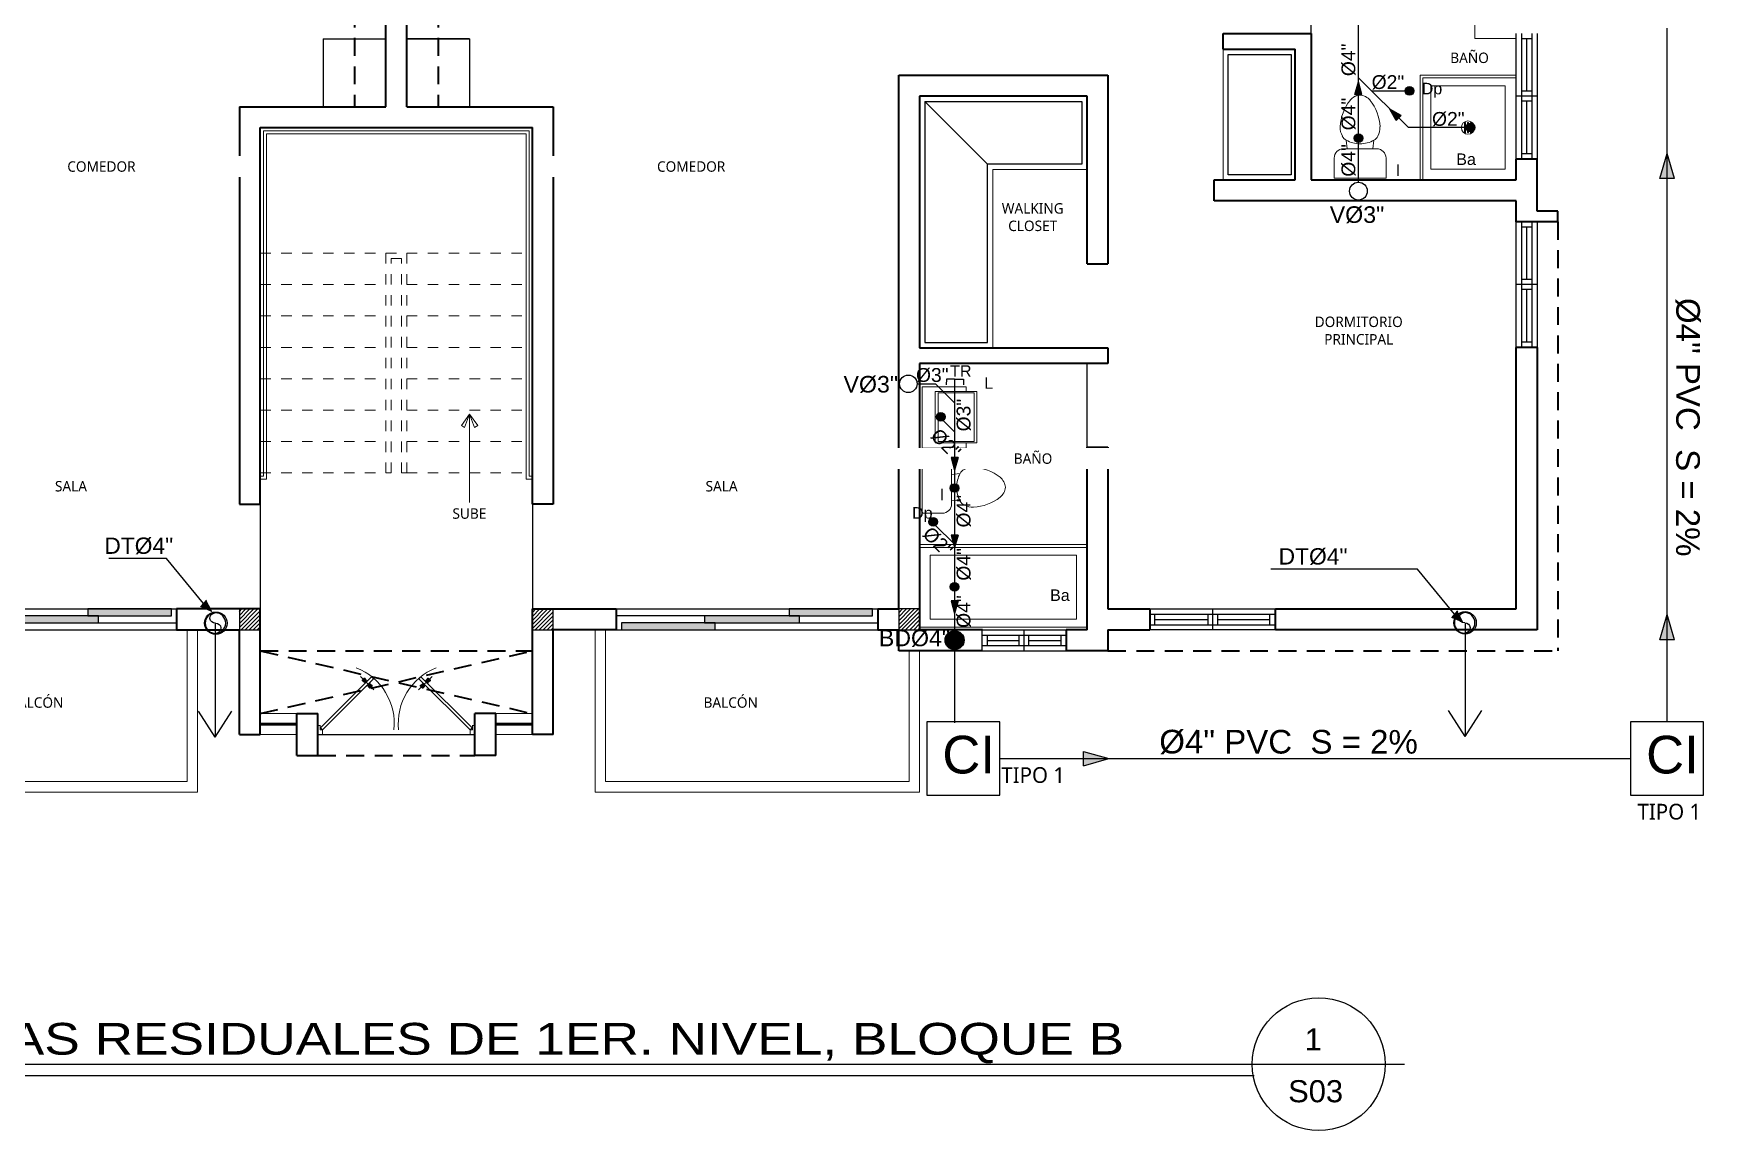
# Model space of a CAD drawing. Header units: feet. Extents: x 1019 to 2236, y -546 to 122.
# Drawn here: x 1066.03 to 1081.99, y -6.18 to 4.3 of the extents above; entities that cross this region are included whole.
import ezdxf
from ezdxf.enums import TextEntityAlignment as Align

# ---------------------------------------------------------------- set-up
doc = ezdxf.new("R2010")
doc.units = ezdxf.units.FT
doc.header["$LTSCALE"] = 0.05
doc.header["$MEASUREMENT"] = 0
doc.linetypes.add('DASHED2', pattern=[0.375, 0.25, -0.125])
doc.linetypes.add('HIDDEN', pattern=[9.525, 6.35, -3.175])
for name, color, linetype, lineweight in [('A-WALL', 7, 'Continuous', 25), ('closet', 8, 'Continuous', 5), ('COCINA', 8, 'Continuous', 25), ('escalera', 8, 'DASHED2', 0), ('FURN', 8, 'Continuous', 9), ('I-FURN', 8, 'Continuous', 0), ('P-SANR-FIXT', 8, 'Continuous', 9), ('PUERTA', 8, 'Continuous', 9), ('ventana', 160, 'Continuous', 5)]:
    doc.layers.add(name, color=color, linetype=linetype, lineweight=lineweight)
for name, color, linetype in [('AGUASNEGRAS', 4, 'Continuous'), ('ANNDTTEXT', 2, 'Continuous'), ('columna', 9, 'Continuous'), ('MB3', 8, 'Continuous'), ('MUROS', 7, 'Continuous'), ('PERT-VENT', 8, 'Continuous'), ('PISO', 8, 'Continuous'), ('TEXTO', 2, 'Continuous'), ('textos', 7, 'Continuous'), ('TEXXT', 2, 'Continuous'), ('TXT', 2, 'Continuous')]:
    doc.layers.add(name, color=color, linetype=linetype)
doc.layers.add('cristal', color=7, linetype='Continuous', true_color=0x2424ff)
doc.styles.add('ads', font='trebuc.ttf', dxfattribs={"height": 0.14})
doc.styles.add('DAMIAN', font='arial.ttf', dxfattribs={"height": 0.12})
doc.styles.add('grd', font='arial.ttf', dxfattribs={"height": 0.15})

# ---------------------------------------------------------------- blocks, each defined once
blk = doc.blocks.new('bath_sink_6127 - bath_sink_6127-542651-Nivel 1')
at = {"layer": 'I-FURN'}
for p, q in [((0.293, 0.244), (0.293, 0.4)), ((0.395, 0.244), (-0.005, 0.244)), ((-0.005, 0.244), (-0.005, -0.245)), ((0.025, -0.234), (0.025, 0.233)), ((0.025, 0.233), (0.369, 0.233)), ((0.369, 0.233), (0.369, -0.234)), ((0.395, -0.245), (0.395, 0.244)), ((-0.005, -0.245), (0.395, -0.245)), ((0.369, -0.234), (0.025, -0.234)), ((0.293, -0.448), (0.293, -0.245)), ((-0.1, -0.448), (0.293, -0.448))]:
    blk.add_line(p, q, dxfattribs=at)
blk = doc.blocks.new('Toilet_-_Tank_-_3D_4840 - 17_ High_ Seat Not Visible-536545-Nivel 1')
at = {"layer": 'P-SANR-FIXT'}
for p, q in [((0.248, 0.489), (-0.248, 0.489)), ((-0.248, 0.489), (-0.248, 0.298)), ((0.248, 0.298), (0.248, 0.489)), ((-0.159, 0.21), (-0.123, 0.21)), ((-0.123, 0.21), (-0.132, 0.127)), ((-0.123, 0.21), (0.123, 0.21)), ((0.132, 0.127), (0.123, 0.21)), ((0.123, 0.21), (0.159, 0.21))]:
    blk.add_line(p, q, dxfattribs=at)
for centre, radius, start, end in [((-0.159, 0.298), 0.0889, 180, 270), ((0, -0.104), 0.266, 90.1019, 119.8981), ((0, -0.104), 0.266, 60.1019, 89.8981), ((0.159, 0.298), 0.0889, 270, 360), ((-0.023, 0.008), 0.167, 151.0596, 182.709), ((-0.083, 0.041), 0.0995, 119.8981, 151.0596), ((0.083, 0.041), 0.0995, 28.9404, 60.1019), ((0.023, 0.008), 0.167, 357.291, 28.9404), ((0.25, 0.021), 0.441, 182.709, 218.5058), ((-0.25, 0.021), 0.441, 321.4942, 357.291), ((0.011, -0.169), 0.136, 218.5058, 265.219), ((-0.011, -0.169), 0.136, 274.781, 321.4942)]:
    blk.add_arc(centre, radius, start, end, dxfattribs=at)
blk = doc.blocks.new('Shower_Stall_9385 - 1-684532-Nivel 1')
at = {"layer": 'P-SANR-FIXT'}
for p, q in [((-0.576, 0.533), (0.424, 0.533)), ((-0.576, -0.381), (-0.576, 0.533)), ((0.424, 0.508), (-0.551, 0.508)), ((-0.551, -0.381), (-0.551, 0.508)), ((-0.475, -0.279), (-0.475, 0.432)), ((-0.475, 0.432), (0.322, 0.432)), ((0.322, 0.432), (0.322, -0.279)), ((-0.121, 0.108), (-0.032, 0.108)), ((-0.032, 0.099), (-0.121, 0.099)), ((-0.121, 0.081), (-0.032, 0.081)), ((-0.032, 0.072), (-0.121, 0.072)), ((-0.121, 0.053), (-0.032, 0.053)), ((-0.032, 0.044), (-0.121, 0.044)), ((0.322, -0.279), (-0.475, -0.279)), ((-0.576, -0.381), (-0.551, -0.381)), ((-0.551, -0.381), (0.398, -0.381))]:
    blk.add_line(p, q, dxfattribs=at)
for centre, radius, start, end in [((-0.076, 0.076), 0.0635, 360, 180), ((-0.076, 0.076), 0.0635, 0, 180), ((-0.076, 0.076), 0.0635, 180, 360), ((-0.076, 0.076), 0.0635, 180, 360), ((-0.121, 0.103), 0.00444, 90, 270), ((-0.121, 0.076), 0.00444, 90, 270), ((-0.121, 0.049), 0.00444, 90, 270), ((-0.032, 0.103), 0.00444, 270, 90), ((-0.032, 0.076), 0.00444, 270, 90), ((-0.032, 0.049), 0.00444, 270, 90), ((0.398, -0.356), 0.0254, 270, 360)]:
    blk.add_arc(centre, radius, start, end, dxfattribs=at)
blk = doc.blocks.new('bath_sink_6127 - bath_sink_6127-V2-Nivel 1')
at = {"layer": 'I-FURN'}
for p, q in [((0.293, 0.297), (-0.127, 0.297)), ((-0.127, 0.297), (-0.127, -0.29)), ((0.395, 0.244), (-0.005, 0.244)), ((-0.005, 0.244), (-0.005, -0.245)), ((0.025, -0.234), (0.025, 0.233)), ((0.025, 0.233), (0.369, 0.233)), ((0.293, 0.244), (0.293, 0.297)), ((0.369, 0.233), (0.369, -0.234)), ((0.395, -0.245), (0.395, 0.244)), ((0.293, -0.29), (-0.127, -0.29)), ((-0.005, -0.245), (0.395, -0.245)), ((0.369, -0.234), (0.025, -0.234)), ((0.293, -0.29), (0.293, -0.245))]:
    blk.add_line(p, q, dxfattribs=at)
blk = doc.blocks.new('PUERTA DOBLE')
at = {"layer": 'PUERTA'}
for p, q in [((957.165, -2898.551), (957.816, -2897.899)), ((957.842, -2897.925), (957.19, -2898.576)), ((957.675, -2897.896), (957.846, -2898.067)), ((957.695, -2897.946), (957.711, -2897.932)), ((957.695, -2897.946), (957.695, -2897.948)), ((957.695, -2897.948), (957.695, -2897.949)), ((957.723, -2897.97), (957.695, -2897.948)), ((957.72, -2897.97), (957.695, -2897.949)), ((957.696, -2897.943), (957.709, -2897.931)), ((957.697, -2897.945), (957.696, -2897.943)), ((957.724, -2897.969), (957.696, -2897.946)), ((957.727, -2897.965), (957.7, -2897.941)), ((957.709, -2897.931), (957.705, -2897.934)), ((957.705, -2897.935), (957.705, -2897.934)), ((957.731, -2897.961), (957.706, -2897.936)), ((957.723, -2897.917), (957.709, -2897.931)), ((957.709, -2897.931), (957.713, -2897.926)), ((957.725, -2897.916), (957.711, -2897.932)), ((957.713, -2897.926), (957.714, -2897.926)), ((957.739, -2897.953), (957.715, -2897.927)), ((957.744, -2897.948), (957.72, -2897.922)), ((957.723, -2897.917), (957.723, -2897.918)), ((957.723, -2897.97), (957.735, -2897.957)), ((957.724, -2897.99), (957.732, -2897.977)), ((957.727, -2897.916), (957.725, -2897.916)), ((957.748, -2897.945), (957.725, -2897.917)), ((957.749, -2897.944), (957.726, -2897.916)), ((957.726, -2897.989), (957.736, -2897.973)), ((957.728, -2897.916), (957.727, -2897.916)), ((957.749, -2897.941), (957.728, -2897.916)), ((957.73, -2897.966), (957.737, -2897.959)), ((957.733, -2897.97), (957.73, -2897.966)), ((957.733, -2897.97), (957.73, -2897.966)), ((957.734, -2897.969), (957.731, -2897.965)), ((957.736, -2897.967), (957.732, -2897.964)), ((957.732, -2897.981), (957.738, -2897.971)), ((957.732, -2897.977), (957.733, -2897.977)), ((957.733, -2897.97), (957.74, -2897.961)), ((957.738, -2897.965), (957.734, -2897.961)), ((957.749, -2897.944), (957.735, -2897.957)), ((957.745, -2897.951), (957.737, -2897.959)), ((957.739, -2897.976), (957.74, -2897.969)), ((957.749, -2897.954), (957.74, -2897.961)), ((957.743, -2897.959), (957.74, -2897.956)), ((957.745, -2897.957), (957.743, -2897.953)), ((957.744, -2897.97), (957.743, -2897.966)), ((957.747, -2897.956), (957.744, -2897.952)), ((957.749, -2897.965), (957.744, -2897.964)), ((957.749, -2897.954), (957.745, -2897.951)), ((957.747, -2897.954), (957.745, -2897.952)), ((957.753, -2897.96), (957.747, -2897.961)), ((957.773, -2897.994), (957.747, -2897.968)), ((957.76, -2897.953), (957.749, -2897.959)), ((957.766, -2897.947), (957.752, -2897.957)), ((957.756, -2897.954), (957.755, -2897.954)), ((957.769, -2897.945), (957.756, -2897.954)), ((957.795, -2897.975), (957.785, -2897.99)), ((957.797, -2897.973), (957.788, -2897.986)), ((957.798, -2897.971), (957.797, -2897.97)), ((957.797, -2897.973), (957.798, -2897.971)), ((957.816, -2897.899), (957.842, -2897.925)), ((958.586, -2897.896), (958.415, -2898.067)), ((958.445, -2897.899), (958.419, -2897.925)), ((958.419, -2897.925), (959.071, -2898.576)), ((959.096, -2898.551), (958.445, -2897.899)), ((958.463, -2897.971), (958.464, -2897.97)), ((958.463, -2897.973), (958.463, -2897.971)), ((958.463, -2897.973), (958.473, -2897.986)), ((958.466, -2897.975), (958.475, -2897.99)), ((958.488, -2897.994), (958.514, -2897.968)), ((958.492, -2897.945), (958.505, -2897.954)), ((958.495, -2897.947), (958.509, -2897.957)), ((958.5, -2897.953), (958.511, -2897.959)), ((958.505, -2897.954), (958.506, -2897.954)), ((958.507, -2897.96), (958.514, -2897.961)), ((958.512, -2897.941), (958.533, -2897.916)), ((958.512, -2897.944), (958.535, -2897.916)), ((958.512, -2897.944), (958.525, -2897.957)), ((958.512, -2897.954), (958.516, -2897.951)), ((958.512, -2897.954), (958.521, -2897.961)), ((958.512, -2897.965), (958.517, -2897.964)), ((958.513, -2897.945), (958.536, -2897.917)), ((958.513, -2897.954), (958.516, -2897.952)), ((958.514, -2897.956), (958.517, -2897.952)), ((958.516, -2897.951), (958.524, -2897.959)), ((958.516, -2897.957), (958.518, -2897.953)), ((958.517, -2897.948), (958.541, -2897.922)), ((958.517, -2897.97), (958.518, -2897.966)), ((958.518, -2897.959), (958.521, -2897.956)), ((958.528, -2897.97), (958.521, -2897.961)), ((958.522, -2897.976), (958.521, -2897.969)), ((958.522, -2897.953), (958.546, -2897.927)), ((958.523, -2897.965), (958.527, -2897.961)), ((958.529, -2897.981), (958.523, -2897.971)), ((958.531, -2897.966), (958.524, -2897.959)), ((958.538, -2897.97), (958.525, -2897.957)), ((958.525, -2897.967), (958.529, -2897.964)), ((958.535, -2897.989), (958.525, -2897.973)), ((958.526, -2897.969), (958.53, -2897.965)), ((958.528, -2897.97), (958.531, -2897.966)), ((958.528, -2897.97), (958.531, -2897.966)), ((958.529, -2897.977), (958.528, -2897.977)), ((958.537, -2897.99), (958.529, -2897.977)), ((958.53, -2897.961), (958.555, -2897.936)), ((958.533, -2897.916), (958.534, -2897.916)), ((958.534, -2897.916), (958.536, -2897.916)), ((958.534, -2897.965), (958.561, -2897.941)), ((958.536, -2897.916), (958.55, -2897.932)), ((958.537, -2897.969), (958.565, -2897.946)), ((958.538, -2897.917), (958.551, -2897.931)), ((958.538, -2897.917), (958.538, -2897.918)), ((958.538, -2897.97), (958.566, -2897.948)), ((958.541, -2897.97), (958.566, -2897.949)), ((958.548, -2897.926), (958.546, -2897.926)), ((958.551, -2897.931), (958.548, -2897.926)), ((958.566, -2897.946), (958.55, -2897.932)), ((958.551, -2897.931), (958.556, -2897.934)), ((958.564, -2897.943), (958.551, -2897.931)), ((958.556, -2897.935), (958.556, -2897.934)), ((958.563, -2897.945), (958.564, -2897.943)), ((958.566, -2897.946), (958.566, -2897.948)), ((958.566, -2897.948), (958.566, -2897.949)), ((957.751, -2898.019), (957.765, -2898.009)), ((957.753, -2898.016), (957.769, -2898.006)), ((957.759, -2898.01), (957.771, -2898.004)), ((957.766, -2898.003), (957.773, -2898.002)), ((957.772, -2897.998), (957.776, -2897.998)), ((957.772, -2898.009), (957.78, -2898)), ((957.772, -2898.019), (957.785, -2898.006)), ((957.772, -2898.009), (957.776, -2898.012)), ((957.772, -2898.009), (957.776, -2898.011)), ((957.772, -2898.019), (957.793, -2898.046)), ((957.772, -2898.022), (957.791, -2898.046)), ((957.773, -2898.008), (957.777, -2898.011)), ((957.773, -2898.018), (957.796, -2898.045)), ((957.775, -2898.007), (957.778, -2898.009)), ((957.776, -2897.994), (957.777, -2897.997)), ((957.776, -2898.012), (957.783, -2898.004)), ((957.777, -2898.004), (957.78, -2898.007)), ((957.777, -2898.015), (957.8, -2898.04)), ((957.788, -2897.994), (957.78, -2898)), ((957.782, -2897.987), (957.781, -2897.995)), ((957.781, -2898.01), (957.805, -2898.035)), ((957.782, -2897.998), (957.785, -2898.002)), ((957.788, -2897.981), (957.783, -2897.992)), ((957.791, -2897.997), (957.783, -2898.004)), ((957.784, -2897.996), (957.788, -2897.999)), ((957.797, -2897.993), (957.785, -2898.006)), ((957.786, -2897.994), (957.79, -2897.997)), ((957.787, -2897.995), (957.79, -2897.998)), ((957.788, -2897.994), (957.79, -2897.997)), ((957.789, -2898.002), (957.814, -2898.026)), ((957.793, -2898.046), (957.792, -2898.046)), ((957.795, -2898.046), (957.793, -2898.046)), ((957.795, -2897.997), (957.794, -2897.997)), ((957.794, -2897.998), (957.819, -2898.021)), ((957.795, -2898.046), (957.809, -2898.03)), ((957.796, -2897.995), (957.824, -2898.017)), ((957.797, -2898.044), (957.798, -2898.044)), ((957.798, -2898.044), (957.81, -2898.031)), ((957.801, -2897.993), (957.825, -2898.012)), ((957.806, -2898.036), (957.807, -2898.036)), ((957.81, -2898.031), (957.807, -2898.036)), ((957.825, -2898.016), (957.809, -2898.03)), ((957.823, -2898.018), (957.81, -2898.031)), ((957.81, -2898.031), (957.815, -2898.028)), ((957.815, -2898.028), (957.815, -2898.026)), ((957.815, -2898.027), (957.815, -2898.027)), ((957.823, -2898.018), (957.823, -2898.017)), ((957.825, -2898.012), (957.825, -2898.014)), ((957.825, -2898.014), (957.825, -2898.016)), ((958.46, -2897.993), (958.436, -2898.012)), ((958.436, -2898.012), (958.436, -2898.014)), ((958.436, -2898.014), (958.436, -2898.016)), ((958.436, -2898.016), (958.452, -2898.03)), ((958.465, -2897.995), (958.437, -2898.017)), ((958.437, -2898.018), (958.438, -2898.017)), ((958.437, -2898.018), (958.45, -2898.031)), ((958.467, -2897.998), (958.442, -2898.021)), ((958.446, -2898.028), (958.445, -2898.026)), ((958.446, -2898.027), (958.446, -2898.027)), ((958.45, -2898.031), (958.446, -2898.028)), ((958.472, -2898.002), (958.447, -2898.026)), ((958.45, -2898.031), (958.454, -2898.036)), ((958.463, -2898.044), (958.45, -2898.031)), ((958.466, -2898.046), (958.452, -2898.03)), ((958.455, -2898.036), (958.454, -2898.036)), ((958.48, -2898.01), (958.456, -2898.035)), ((958.484, -2898.015), (958.461, -2898.04)), ((958.464, -2898.044), (958.463, -2898.044)), ((958.464, -2897.993), (958.476, -2898.006)), ((958.487, -2898.018), (958.465, -2898.045)), ((958.466, -2897.997), (958.467, -2897.997)), ((958.466, -2898.046), (958.468, -2898.046)), ((958.488, -2898.019), (958.468, -2898.046)), ((958.468, -2898.046), (958.469, -2898.046)), ((958.469, -2897.997), (958.478, -2898.004)), ((958.489, -2898.022), (958.469, -2898.046)), ((958.473, -2897.994), (958.471, -2897.997)), ((958.474, -2897.994), (958.471, -2897.997)), ((958.474, -2897.995), (958.471, -2897.998)), ((958.473, -2897.981), (958.478, -2897.992)), ((958.473, -2897.994), (958.481, -2898)), ((958.477, -2897.996), (958.473, -2897.999)), ((958.479, -2897.998), (958.475, -2898.002)), ((958.488, -2898.019), (958.476, -2898.006)), ((958.485, -2898.012), (958.478, -2898.004)), ((958.479, -2897.987), (958.48, -2897.995)), ((958.484, -2898.004), (958.48, -2898.007)), ((958.488, -2898.009), (958.481, -2898)), ((958.486, -2898.007), (958.483, -2898.009)), ((958.485, -2897.994), (958.484, -2897.997)), ((958.487, -2898.008), (958.484, -2898.011)), ((958.488, -2897.998), (958.485, -2897.998)), ((958.488, -2898.009), (958.485, -2898.012)), ((958.488, -2898.009), (958.485, -2898.011)), ((958.495, -2898.003), (958.487, -2898.002)), ((958.502, -2898.01), (958.49, -2898.004)), ((958.508, -2898.016), (958.492, -2898.006)), ((958.51, -2898.019), (958.496, -2898.009)), ((957.16, -2898.52), (957.13, -2898.52)), ((957.16, -2898.517), (957.16, -2898.576)), ((957.16, -2898.576), (957.19, -2898.576)), ((957.19, -2898.576), (957.165, -2898.551)), ((957.19, -2898.635), (957.19, -2898.576)), ((959.071, -2898.576), (959.096, -2898.551)), ((959.071, -2898.635), (959.071, -2898.576)), ((959.101, -2898.576), (959.071, -2898.576)), ((959.101, -2898.517), (959.101, -2898.576)), ((959.101, -2898.52), (959.13, -2898.52)), ((957.19, -2898.635), (957.13, -2898.635)), ((959.071, -2898.635), (959.13, -2898.635))]:
    blk.add_line(p, q, dxfattribs=at)
at = {"layer": 'PUERTA', "extrusion": (0, 0, -1)}
for centre, radius, start, end in [((-957.349, -2898.492), 0.756, 111.0667, 186.4155), ((-957.721, -2897.967), 0.00261, 243.4349, 296.5651), ((-957.728, -2897.965), 0.00166, 225, 315), ((-957.734, -2897.971), 0.00261, 296.565, 26.565), ((-957.731, -2897.974), 0.00261, 153.4349, 225), ((-957.744, -2897.949), 0.00261, 116.565, 243.4349), ((-957.746, -2897.942), 0.00261, 153.4349, 225), ((-957.75, -2897.955), 0.00166, 45, 135), ((-957.753, -2897.952), 0.00261, 243.4349, 296.5651), ((-957.77, -2897.946), 0.00166, 45, 135), ((-958.912, -2898.492), 0.756, 353.5845, 68.9333), ((-958.491, -2897.946), 0.00166, 45, 135), ((-958.508, -2897.952), 0.00261, 243.4349, 296.5651), ((-958.511, -2897.955), 0.00166, 45, 135), ((-958.515, -2897.942), 0.00261, 315, 26.5651), ((-958.517, -2897.949), 0.00261, 296.5651, 63.435), ((-958.53, -2897.974), 0.00261, 315, 26.5651), ((-958.527, -2897.971), 0.00261, 153.435, 243.435), ((-958.532, -2897.965), 0.00166, 225, 315), ((-958.54, -2897.967), 0.00261, 243.4349, 296.5651), ((-957.725, -2897.992), 0.00166, 315, 45), ((-957.75, -2898.017), 0.00166, 225, 315), ((-957.768, -2898.011), 0.00332, 45, 108.4349), ((-957.77, -2898.008), 0.00261, 206.565, 315), ((-957.773, -2898.021), 0.00166, 315, 45), ((-957.777, -2898.014), 0.00261, 296.565, 26.565), ((-957.789, -2897.989), 0.00166, 315, 45), ((-957.785, -2897.991), 0.00261, 153.4349, 225), ((-957.792, -2897.998), 0.00166, 45, 135), ((-957.799, -2897.995), 0.00166, 44.6517, 134.6517), ((-958.461, -2897.995), 0.00166, 45.3483, 135.3483), ((-958.468, -2897.998), 0.00166, 45, 135), ((-958.472, -2897.989), 0.00166, 135, 225), ((-958.475, -2897.991), 0.00261, 315, 26.5651), ((-958.484, -2898.014), 0.00261, 153.435, 243.435), ((-958.491, -2898.008), 0.00261, 225, 333.435), ((-958.487, -2898.021), 0.00166, 135, 225), ((-958.493, -2898.011), 0.00332, 71.5651, 135), ((-958.511, -2898.017), 0.00166, 225, 315), ((-958.536, -2897.992), 0.00166, 135, 225)]:
    blk.add_arc(centre, radius, start, end, dxfattribs=at)
blk = doc.blocks.new('A$C074D4DC8')
at = {"layer": 'FURN'}
blk.add_line((0.042, 0.342), (0.042, -0.198), dxfattribs=at)
for points in [[(0.042, 0.342), (-0.008, 0.274), (0.012, 0.262), (0.042, 0.342)], [(0.042, 0.342), (0.092, 0.274), (0.072, 0.262), (0.042, 0.342)]]:
    blk.add_lwpolyline(points, dxfattribs=at)
blk = doc.blocks.new('A$C45091238')
for points in [[(1.653, 0.133), (2.45, 0.133), (2.45, 0.2), (1.653, 0.2)], [(0.05, 0), (0.946, 0), (0.946, 0.067), (0.05, 0.067)], [(0.846, 0.067), (1.753, 0.067), (1.753, 0.133), (0.846, 0.133)]]:
    blk.add_hatch(color=256).paths.add_polyline_path(points)
at = {"layer": 'PERT-VENT', "extrusion": (-6.28888e-16, -1.94037e-15, -1)}
for points in [[(-1.653, 0.133), (-2.45, 0.133), (-2.45, 0.2), (-1.653, 0.2)], [(-0.05, 0), (-0.946, 0), (-0.946, 0.067), (-0.05, 0.067)], [(-0.846, 0.067), (-1.753, 0.067), (-1.753, 0.133), (-0.846, 0.133)]]:
    blk.add_lwpolyline(points, close=True, dxfattribs=at)
at = {"layer": 'PISO'}
for p, q in [((0, 0.2), (2.5, 0.2)), ((0, 0), (2.5, 0))]:
    blk.add_line(p, q, dxfattribs=at)
at = {"layer": 'PISO', "extrusion": (-6.28888e-16, -1.94037e-15, -1)}
for p, q in [((0.896, 0.133), (0, 0.133)), ((1.753, 0.067), (2.5, 0.067))]:
    blk.add_line(p, q, dxfattribs=at)
blk = doc.blocks.new('A$C6EAA0F0B')
at = {"layer": 'cristal', "const_width": 0.03}
blk.add_lwpolyline([(0, 0.1), (0.35, 0.1)], dxfattribs=at)
at = {"layer": 'P-SANR-FIXT', "extrusion": (-2.36783e-12, 8.94772e-16, -1)}
blk.add_line((0, 0.2), (0.35, 0.2), dxfattribs=at)
at = {"layer": 'P-SANR-FIXT'}
blk.add_line((0, 0), (0.35, 0), dxfattribs=at)
blk = doc.blocks.new('A$C18ED6237')
at = {"layer": 'PERT-VENT', "extrusion": (-2.36783e-12, 8.94772e-16, -1)}
for p, q in [((1.2, 0.2), (0, 0.2)), ((0.6, 0.2), (0.6, 0)), ((1.2, 0.15), (0, 0.15)), ((1.2, 0.05), (0, 0.05)), ((0.054, 0.05), (0.054, 0.15)), ((0.553, 0.1), (0.054, 0.1)), ((0.553, 0.15), (0.553, 0.05)), ((0.647, 0.15), (0.647, 0.05)), ((1.153, 0.1), (0.647, 0.1)), ((0, 0), (1.2, 0))]:
    blk.add_line(p, q, dxfattribs=at)
at = {"layer": 'PERT-VENT'}
blk.add_line((1.153, 0.05), (1.153, 0.15), dxfattribs=at)
blk = doc.blocks.new('A$C206B62E9')
at = {"color": 2}
blk.add_circle((0.125, 0.125), 0.125, dxfattribs=at)
for centre, start, end in [((0.063, 0.129), 356.4536, 176.4536), ((0.187, 0.121), 176.4536, 356.4536)]:
    blk.add_arc(centre, 0.0625, start, end, dxfattribs=at)
blk = doc.blocks.new('A$C012446DC')
at = {"layer": 'PISO'}
h = blk.add_hatch(dxfattribs=at)
h.set_pattern_fill('ANSI31', color=256, scale=0.008571, angle=180)
h.set_pattern_definition([(225, (206536.064322, 1154820.960068), (0.0192434059784, -0.0192434059784), [])])
h.paths.add_polyline_path([(0, 0), (0.2, 0), (0.2, 0.2), (0, 0.2)])
at = {"layer": 'columna'}
blk.add_lwpolyline([(0.2, 0.2), (0, 0.2), (0, 0), (0.2, 0)], close=True, dxfattribs=at)
blk = doc.blocks.new('A$C791B5281')
at = {"layer": 'MUROS', "lineweight": 35}
blk.add_line((4.9, 10.3, 1.239), (5.1, 10.3, 1.239), dxfattribs=at)
for p in [(1.5, 10.1, 1.239), (4.9, 10.1, 1.239), (8.3, 10.1, 1.239), (0, 0, 1.239), (3.5, 0, 1.239), (6.3, 0, 1.239), (9.8, 0, 1.239)]:
    blk.add_blockref('A$C012446DC', p)

msp = doc.modelspace()

# ---------------------------------------------------------------- hatches: boundary and pattern name
at = {"layer": 'AGUASNEGRAS'}
for points in [[(1078.725, 3.721), (1078.691, 3.84), (1078.656, 3.721)], [(1079.1, 3.52), (1078.991, 3.581), (1079.051, 3.471)], [(1081.572, 2.917), (1081.641, 3.157), (1081.71, 2.917)], [(1074.798, -0.49), (1074.833, -0.61), (1074.867, -0.49)], [(1074.798, -1.119), (1074.833, -1.239), (1074.867, -1.119)], [(1081.572, -1.49), (1081.641, -1.25), (1081.71, -1.49)], [(1076.065, -2.557), (1076.305, -2.626), (1076.065, -2.695)]]:
    msp.add_hatch(color=256, dxfattribs=at).paths.add_polyline_path(points)
at = {"layer": 'AGUASNEGRAS', "ltscale": 3}
h = msp.add_hatch(color=256, dxfattribs=at)
h.dxf.hatch_style = 1
edge = h.paths.add_edge_path()
edge.add_arc((1079.179, 3.754), 0.0413, 0, 360)
h = msp.add_hatch(color=256, dxfattribs=at)
h.dxf.hatch_style = 1
edge = h.paths.add_edge_path()
edge.add_arc((1079.762, 3.404), 0.0413, 0, 360)
h = msp.add_hatch(color=256, dxfattribs=at)
h.dxf.hatch_style = 1
edge = h.paths.add_edge_path()
edge.add_arc((1078.691, 3.304), 0.0413, 0, 360)
h = msp.add_hatch(color=256, dxfattribs=at)
h.dxf.hatch_style = 1
edge = h.paths.add_edge_path()
edge.add_arc((1078.691, 3.304), 0.0413, 0, 360)
h = msp.add_hatch(color=256, dxfattribs=at)
h.dxf.hatch_style = 1
edge = h.paths.add_edge_path()
edge.add_arc((1074.7, 0.64), 0.0413, 180, 540, ccw=False)
h = msp.add_hatch(color=256, dxfattribs=at)
h.dxf.hatch_style = 1
edge = h.paths.add_edge_path()
edge.add_arc((1074.832, -0.04), 0.0413, 180, 540, ccw=False)
h = msp.add_hatch(color=256, dxfattribs=at)
h.dxf.hatch_style = 1
edge = h.paths.add_edge_path()
edge.add_arc((1074.832, -0.04), 0.0413, 180, 540, ccw=False)
h = msp.add_hatch(color=256, dxfattribs=at)
h.dxf.hatch_style = 1
edge = h.paths.add_edge_path()
edge.add_arc((1074.627, -0.364), 0.0413, 0, 360)
h = msp.add_hatch(color=256, dxfattribs=at)
h.dxf.hatch_style = 1
edge = h.paths.add_edge_path()
edge.add_arc((1074.832, -0.984), 0.0413, 0, 360)
h = msp.add_hatch(color=256, dxfattribs=at)
h.dxf.hatch_style = 1
edge = h.paths.add_edge_path()
edge.add_arc((1074.832, -1.494), 0.091, 180, 540, ccw=False)
at = {"layer": 'TEXTO'}
for points in [[(1067.744, -1.229), (1067.626, -1.177), (1067.683, -1.112)], [(1067.744, -1.229), (1067.626, -1.177), (1067.683, -1.112)], [(1079.698, -1.331), (1079.58, -1.28), (1079.637, -1.214)], [(1079.698, -1.331), (1079.58, -1.28), (1079.637, -1.214)]]:
    msp.add_hatch(color=2, dxfattribs=at).paths.add_polyline_path(points)

# ---------------------------------------------------------------- linework, layer by layer
at = {"layer": 'A-WALL', "lineweight": 35, "extrusion": (-2.36783e-12, 8.94772e-16, -1)}
for p, q in [((1069.398, 3.604), (1069.398, 7.004)), ((1069.598, 3.604), (1069.598, 7.004)), ((1067.998, 3.604), (1067.998, -0.196)), ((1067.998, 3.604), (1069.398, 3.604)), ((1069.598, 3.604), (1070.998, 3.604)), ((1070.998, 3.604), (1070.998, -0.196)), ((1068.198, -0.196), (1068.198, 3.404)), ((1068.198, 3.404), (1070.798, 3.404)), ((1070.798, -0.196), (1070.798, 3.404)), ((1067.998, -0.196), (1068.198, -0.196)), ((1067.398, -1.196), (1067.398, -1.396)), ((1068.198, -1.196), (1067.398, -1.196)), ((1068.198, -2.396), (1068.198, -1.196)), ((1070.798, -2.396), (1070.798, -1.196)), ((1067.398, -1.396), (1067.998, -1.396)), ((1067.998, -2.396), (1067.998, -1.396)), ((1070.998, -2.396), (1070.998, -1.396)), ((1067.998, -2.396), (1068.198, -2.396)), ((1070.998, -2.396), (1070.798, -2.396))]:
    msp.add_line(p, q, dxfattribs=at)
at = {"layer": 'A-WALL', "lineweight": 35, "extrusion": (-2.36659e-12, 8.94772e-16, -1)}
for p, q in [((1077.398, 4.304), (1078.238, 4.304)), ((1077.398, 4.154), (1078.088, 4.154)), ((1078.088, 2.904), (1078.088, 4.154)), ((1078.238, 4.304), (1078.238, 2.904)), ((1074.298, -1.196), (1074.298, 3.904)), ((1074.298, 3.904), (1076.298, 3.904)), ((1076.298, 3.904), (1076.298, 2.103)), ((1074.498, 3.704), (1074.498, 1.3)), ((1076.098, 3.704), (1074.498, 3.704)), ((1076.098, 2.103), (1076.098, 3.704)), ((1078.088, 2.904), (1078.088, 3.204)), ((1080.198, 3.104), (1080.398, 3.104)), ((1080.198, 2.904), (1080.198, 3.101)), ((1080.398, 2.604), (1080.398, 3.104)), ((1077.314, 2.704), (1077.314, 2.904)), ((1077.314, 2.904), (1078.088, 2.904)), ((1078.238, 2.904), (1080.198, 2.904)), ((1080.198, 2.704), (1077.314, 2.704)), ((1076.098, 2.103), (1076.298, 2.103)), ((1074.498, 1.3), (1076.298, 1.3)), ((1076.298, 1.3), (1076.298, 1.15)), ((1080.198, -1.196), (1080.198, 1.304)), ((1080.398, 1.304), (1080.398, -1.396)), ((1074.498, 1.15), (1074.498, -1.396)), ((1076.298, 1.15), (1074.498, 1.15)), ((1076.098, -1.396), (1076.098, 0.35)), ((1076.098, 0.35), (1076.298, 0.35)), ((1076.298, 0.35), (1076.298, -1.196)), ((1070.798, -1.196), (1071.598, -1.196)), ((1071.598, -1.196), (1071.598, -1.396)), ((1071.598, -1.196), (1071.598, -1.396)), ((1074.098, -1.196), (1074.298, -1.196)), ((1076.298, -1.196), (1076.698, -1.196)), ((1076.698, -1.196), (1076.698, -1.396)), ((1076.698, -1.196), (1076.698, -1.396)), ((1077.898, -1.396), (1077.898, -1.196)), ((1077.898, -1.196), (1080.198, -1.196)), ((1071.598, -1.396), (1070.998, -1.396)), ((1074.098, -1.396), (1074.298, -1.396)), ((1074.298, -1.596), (1074.298, -1.396)), ((1075.098, -1.396), (1074.498, -1.396)), ((1076.098, -1.396), (1075.898, -1.396)), ((1076.298, -1.396), (1076.298, -1.596)), ((1076.298, -1.396), (1076.698, -1.396)), ((1080.398, -1.396), (1077.898, -1.396)), ((1075.098, -1.596), (1074.298, -1.596)), ((1076.298, -1.596), (1075.898, -1.596))]:
    msp.add_line(p, q, dxfattribs=at)
at = {"layer": 'A-WALL', "lineweight": 35}
for p, q in [((1077.398, 4.154), (1077.398, 4.304)), ((1080.198, 2.504), (1080.198, 2.704)), ((1080.598, 2.604), (1080.398, 2.604)), ((1080.598, 2.504), (1080.198, 2.504)), ((1080.398, 1.304), (1080.198, 1.304)), ((1070.998, -0.196), (1070.798, -0.196)), ((1074.098, -1.196), (1074.098, -1.396)), ((1075.898, -1.396), (1075.898, -1.596)), ((1075.898, -1.396), (1075.898, -1.596)), ((1068.548, -2.596), (1068.548, -2.196)), ((1068.548, -2.196), (1068.748, -2.196)), ((1068.748, -2.596), (1068.748, -2.196)), ((1070.248, -2.596), (1070.248, -2.196)), ((1070.448, -2.196), (1070.248, -2.196)), ((1070.448, -2.596), (1070.448, -2.196)), ((1068.548, -2.596), (1068.748, -2.596)), ((1070.448, -2.596), (1070.248, -2.596))]:
    msp.add_line(p, q, dxfattribs=at)
at = {"layer": 'A-WALL', "lineweight": 35, "extrusion": (2.36783e-12, 8.94772e-16, -1)}
msp.add_line((1080.598, 2.504), (1080.598, 2.604), dxfattribs=at)
at = {"layer": 'A-WALL', "extrusion": (-1.31713e-15, 5.65398e-18, -1)}
for p, q in [((1075.094, -1.396), (1075.094, -1.596)), ((1075.898, -1.596), (1075.898, -1.396))]:
    msp.add_line(p, q, dxfattribs=at)
at = {"layer": 'A-WALL'}
msp.add_line((1075.898, -1.396), (1075.898, -1.596), dxfattribs=at)
at = {"layer": 'AGUASNEGRAS', "ltscale": 3}
for p, q in [((1081.641, -2.276), (1081.641, 4.354)), ((1079.168, 3.404), (1078.691, 3.881)), ((1078.818, 3.754), (1079.138, 3.754)), ((1079.757, 3.404), (1079.168, 3.404)), ((1074.474, 0.956), (1074.65, 0.956)), ((1074.832, 0.774), (1074.65, 0.956)), ((1074.832, 0.498), (1074.724, 0.606)), ((1074.828, -0.575), (1074.651, -0.398)), ((1075.265, -2.626), (1081.292, -2.626))]:
    msp.add_line(p, q, dxfattribs=at)
at = {"layer": 'AGUASNEGRAS', "extrusion": (-2.36783e-12, 8.94772e-16, -1)}
msp.add_line((1067.398, -1.196), (1067.398, -1.396), dxfattribs=at)
at = {"layer": 'AGUASNEGRAS'}
for points in [[(1078.656, 3.721), (1078.725, 3.721), (1078.691, 3.84)], [(1078.656, 3.721), (1078.691, 3.84)], [(1081.71, 2.917), (1081.572, 2.917), (1081.641, 3.157)], [(1081.71, 2.917), (1081.641, 3.157)], [(1074.867, -0.49), (1074.798, -0.49), (1074.833, -0.61)], [(1074.867, -0.49), (1074.833, -0.61)], [(1074.867, -1.119), (1074.798, -1.119), (1074.833, -1.239)], [(1074.867, -1.119), (1074.833, -1.239)], [(1081.71, -1.49), (1081.572, -1.49), (1081.641, -1.25)], [(1081.71, -1.49), (1081.641, -1.25)], [(1076.065, -2.695), (1076.065, -2.557), (1076.305, -2.626)], [(1076.065, -2.695), (1076.305, -2.626)]]:
    msp.add_lwpolyline(points, dxfattribs=at)
at = {"layer": 'AGUASNEGRAS', "elevation": 0}
for points in [[(1079.051, 3.471), (1079.1, 3.52), (1078.991, 3.581)], [(1079.051, 3.471), (1078.991, 3.581)]]:
    msp.add_lwpolyline(points, dxfattribs=at)
at = {"layer": 'AGUASNEGRAS', "ltscale": 3}
for points in [[(1074.832, 1), (1074.754, 1), (1074.753, 0.946)], [(1074.832, 1), (1074.917, 1), (1074.918, 0.946)]]:
    msp.add_lwpolyline(points, dxfattribs=at)
at = {"layer": 'AGUASNEGRAS'}
for points in [[(1075.265, -2.276), (1074.567, -2.276), (1074.567, -2.976), (1075.265, -2.976)], [(1081.989, -2.276), (1081.292, -2.276), (1081.292, -2.976), (1081.989, -2.976)]]:
    msp.add_lwpolyline(points, close=True, dxfattribs=at)
at = {"layer": 'AGUASNEGRAS', "ltscale": 3}
for centre, radius in [((1079.179, 3.754), 0.0413), ((1079.179, 3.754), 0.0413), ((1079.762, 3.404), 0.0413), ((1079.762, 3.404), 0.0413), ((1078.691, 3.304), 0.0413), ((1078.691, 3.304), 0.0413), ((1078.691, 3.304), 0.0413), ((1078.691, 3.304), 0.0413), ((1078.691, 2.797), 0.0851), ((1074.39, 0.956), 0.0837), ((1074.7, 0.64), 0.0413), ((1074.832, -0.04), 0.0413), ((1074.832, -0.04), 0.0413), ((1074.627, -0.364), 0.0413), ((1074.627, -0.364), 0.0413), ((1074.832, -0.984), 0.0413), ((1074.832, -0.984), 0.0413), ((1074.832, -1.494), 0.091)]:
    msp.add_circle(centre, radius, dxfattribs=at)
at = {"layer": 'ANNDTTEXT', "ltscale": 0.5}
for centre in [(1067.773, -1.332), (1067.773, -1.332), (1079.71, -1.328), (1079.71, -1.328)]:
    msp.add_circle(centre, 0.107, dxfattribs=at)
at = {"layer": 'closet'}
for p, q in [((1077.398, 4.154), (1077.398, 2.904)), ((1077.398, 4.154), (1077.398, 2.904)), ((1068.228, 3.374), (1070.768, 3.374)), ((1070.768, 0.074), (1070.768, 3.374)), ((1068.258, 0.044), (1068.258, 3.344)), ((1068.258, 3.344), (1070.738, 3.344)), ((1070.738, 0.044), (1070.738, 3.344)), ((1068.228, 0.074), (1068.198, 0.074)), ((1068.258, 0.044), (1068.198, 0.044)), ((1070.738, 0.044), (1070.798, 0.044)), ((1070.768, 0.074), (1070.798, 0.074))]:
    msp.add_line(p, q, dxfattribs=at)
at = {"layer": 'closet', "extrusion": (-2.36659e-12, 8.94772e-16, -1)}
for p, q in [((1075.198, 3.004), (1075.198, 1.3)), ((1076.098, 3.004), (1075.198, 3.004))]:
    msp.add_line(p, q, dxfattribs=at)
at = {"layer": 'closet', "extrusion": (2.36783e-12, 8.94772e-16, -1)}
for p, q in [((1075.198, 3.004), (1075.198, 1.3)), ((1076.098, 3.004), (1075.198, 3.004))]:
    msp.add_line(p, q, dxfattribs=at)
at = {"layer": 'COCINA', "extrusion": (-2.36783e-12, 8.94772e-16, -1)}
for q in [(1069.398, 4.252), (1068.798, 3.604)]:
    msp.add_line((1068.798, 4.252), q, dxfattribs=at)
at = {"layer": 'COCINA', "extrusion": (-2.36659e-12, 8.94772e-16, -1)}
for p, q in [((1070.198, 4.252), (1069.595, 4.252)), ((1069.596, 4.253), (1070.196, 4.252)), ((1070.198, 4.252), (1070.198, 3.604))]:
    msp.add_line(p, q, dxfattribs=at)
at = {"layer": 'escalera'}
for p, q in [((1068.198, 2.204), (1069.398, 2.204)), ((1069.398, 0.104), (1069.398, 2.204)), ((1069.398, 2.204), (1069.598, 2.204)), ((1069.448, 0.104), (1069.448, 2.154)), ((1069.448, 2.154), (1069.548, 2.154)), ((1069.548, 0.104), (1069.548, 2.154)), ((1069.598, 2.204), (1070.798, 2.204)), ((1069.598, 0.104), (1069.598, 2.204)), ((1068.198, 1.904), (1069.398, 1.904)), ((1069.598, 1.904), (1070.798, 1.904)), ((1068.198, 1.604), (1069.398, 1.604)), ((1069.598, 1.604), (1070.798, 1.604)), ((1068.198, 1.304), (1069.398, 1.304)), ((1069.598, 1.304), (1070.798, 1.304)), ((1068.198, 1.004), (1069.398, 1.004)), ((1069.598, 1.004), (1070.798, 1.004)), ((1068.198, 0.704), (1069.398, 0.704)), ((1069.598, 0.704), (1070.798, 0.704)), ((1068.198, 0.404), (1069.398, 0.404)), ((1069.598, 0.404), (1070.798, 0.404)), ((1068.198, 0.104), (1069.398, 0.104)), ((1069.398, 0.104), (1069.448, 0.104)), ((1069.548, 0.104), (1069.598, 0.104)), ((1069.598, 0.104), (1070.798, 0.104))]:
    msp.add_line(p, q, dxfattribs=at)
at = {"layer": 'MB3', "linetype": 'HIDDEN', "lineweight": 35, "ltscale": 0.54, "extrusion": (-2.36783e-12, 8.94772e-16, -1)}
msp.add_line((1069.098, 6.704), (1069.098, 3.604), dxfattribs=at)
at = {"layer": 'MB3', "linetype": 'HIDDEN', "lineweight": 35, "ltscale": 0.54, "extrusion": (-2.36659e-12, 8.94772e-16, -1)}
msp.add_line((1069.898, 6.704), (1069.898, 3.604), dxfattribs=at)
at = {"layer": 'MB3', "linetype": 'HIDDEN', "lineweight": 35, "ltscale": 0.54}
for p, q in [((1080.598, 2.504), (1080.598, -1.596)), ((1068.198, -1.596), (1070.798, -1.596)), ((1068.198, -2.196), (1070.798, -1.596)), ((1068.198, -1.596), (1070.798, -2.196)), ((1076.298, -1.596), (1080.598, -1.596)), ((1068.748, -2.596), (1070.248, -2.596))]:
    msp.add_line(p, q, dxfattribs=at)
at = {"layer": 'P-SANR-FIXT', "extrusion": (2.36783e-12, 8.94772e-16, -1)}
for p, q in [((1076.098, -0.581), (1074.498, -0.581)), ((1074.498, -0.581), (1074.498, -0.607)), ((1074.498, -0.607), (1076.098, -0.607)), ((1074.498, -1.37), (1074.498, -0.607)), ((1075.996, -0.683), (1074.599, -0.683)), ((1074.599, -0.683), (1074.599, -1.294)), ((1074.599, -1.294), (1075.996, -1.294))]:
    msp.add_line(p, q, dxfattribs=at)
at = {"layer": 'P-SANR-FIXT', "extrusion": (-2.36783e-12, 8.94772e-16, -1)}
for p, q in [((1076.098, -0.581), (1076.098, -0.607)), ((1076.098, -1.37), (1076.098, -0.607)), ((1075.996, -0.683), (1075.996, -1.294))]:
    msp.add_line(p, q, dxfattribs=at)
at = {"layer": 'P-SANR-FIXT'}
for p, q in [((1067.498, -1.396), (1067.498, -2.846)), ((1067.598, -1.396), (1067.598, -2.946)), ((1071.398, -1.396), (1071.398, -2.946)), ((1071.498, -1.396), (1071.498, -2.846)), ((1074.398, -1.596), (1074.398, -2.846)), ((1074.498, -1.596), (1074.498, -2.946)), ((1064.598, -2.846), (1067.498, -2.846)), ((1074.398, -2.846), (1071.498, -2.846)), ((1064.498, -2.946), (1067.598, -2.946)), ((1074.498, -2.946), (1071.398, -2.946))]:
    msp.add_line(p, q, dxfattribs=at)
at = {"layer": 'P-SANR-FIXT', "extrusion": (2.36783e-12, -8.94772e-16, -1)}
for p, q in [((1074.498, -1.37), (1076.098, -1.37)), ((1074.498, -1.396), (1074.498, -1.37)), ((1076.098, -1.396), (1074.498, -1.396))]:
    msp.add_line(p, q, dxfattribs=at)
at = {"layer": 'P-SANR-FIXT', "extrusion": (-2.36783e-12, -8.94772e-16, -1)}
msp.add_line((1076.098, -1.396), (1076.098, -1.37), dxfattribs=at)
at = {"layer": 'P-SANR-FIXT', "extrusion": (2.36783e-12, 8.94772e-16, -1)}
for centre in [(-1074.814, -0.961, 0), (-1074.852, -0.961, 0), (-1074.814, -0.989, 0), (-1074.814, -1.016, 0), (-1074.852, -0.989, 0), (-1074.852, -1.016, 0)]:
    msp.add_arc(centre, 0.00444, 90, 270, dxfattribs=at)
at = {"layer": 'PERT-VENT', "extrusion": (-1.31713e-15, 1.27878e-17, -1)}
for p, q in [((1075.094, -1.396), (1075.898, -1.396)), ((1075.496, -1.596), (1075.496, -1.396)), ((1075.094, -1.446), (1075.898, -1.446)), ((1075.094, -1.546), (1075.898, -1.546)), ((1075.094, -1.596), (1075.898, -1.596)), ((1075.144, -1.446), (1075.144, -1.546)), ((1075.144, -1.496), (1075.449, -1.496)), ((1075.449, -1.546), (1075.449, -1.446)), ((1075.543, -1.546), (1075.543, -1.446)), ((1075.543, -1.496), (1075.844, -1.496))]:
    msp.add_line(p, q, dxfattribs=at)
at = {"layer": 'PERT-VENT', "extrusion": (1.31713e-15, 1.27878e-17, -1)}
msp.add_line((1075.848, -1.446), (1075.848, -1.546), dxfattribs=at)
at = {"layer": 'PISO'}
for p, q in [((1078.238, 4.304), (1078.238, 5.104)), ((1068.198, -0.196), (1068.198, -1.196)), ((1070.798, -0.196), (1070.798, -1.196)), ((1068.748, -2.396), (1070.248, -2.396))]:
    msp.add_line(p, q, dxfattribs=at)
for points in [[(1078.048, 2.954), (1077.448, 2.954), (1077.448, 4.104), (1078.048, 4.104)], [(1076.048, 3.054), (1075.148, 3.054), (1074.548, 3.654), (1076.048, 3.654)], [(1075.148, 3.054), (1074.548, 3.654), (1074.548, 1.35), (1075.148, 1.35)]]:
    msp.add_lwpolyline(points, close=True, dxfattribs=at)
at = {"layer": 'TEXTO', "color": 2}
for p, q in [((1067.301, -0.714), (1066.75, -0.714)), ((1067.301, -0.714), (1066.75, -0.714)), ((1067.655, -1.144), (1067.301, -0.714)), ((1079.255, -0.816), (1077.855, -0.816)), ((1079.608, -1.246), (1079.255, -0.816)), ((1067.683, -1.112), (1067.626, -1.177)), ((1067.683, -1.112), (1067.626, -1.177)), ((1079.637, -1.214), (1079.58, -1.28)), ((1079.637, -1.214), (1079.58, -1.28)), ((1067.766, -1.332), (1067.766, -2.42)), ((1079.71, -1.328), (1079.71, -2.416)), ((1067.766, -2.42), (1067.607, -2.171)), ((1067.766, -2.42), (1067.926, -2.171)), ((1079.71, -2.416), (1079.551, -2.167)), ((1079.71, -2.416), (1079.869, -2.167))]:
    msp.add_line(p, q, dxfattribs=at)
at = {"layer": 'TEXXT', "color": 4}
for p, q in [((1058.674, -5.546), (1079.131, -5.546)), ((1077.162, -5.546), (1077.572, -5.546))]:
    msp.add_line(p, q, dxfattribs=at)
at = {"layer": 'TEXXT', "color": 3}
msp.add_line((1058.674, -5.655), (1077.696, -5.655), dxfattribs=at)
at = {"layer": 'TEXXT', "color": 4}
msp.add_circle((1078.312, -5.546), 0.635, dxfattribs=at)

# ---------------------------------------------------------------- block references
at = {"xscale": -1}
for name, p in [('A$C18ED6237', (1077.898, -1.396)), ('A$C6EAA0F0B', (1070.798, -2.396))]:
    msp.add_blockref(name, p, dxfattribs=at)
msp.add_blockref('A$C6EAA0F0B', (1068.198, -2.396))
at = {"layer": 'FURN', "xscale": 1.5625, "yscale": 1.5625, "zscale": 1.5625}
msp.add_blockref('A$C074D4DC8', (1070.132, 0.13), dxfattribs=at)
at = {"layer": 'I-FURN', "extrusion": (-2.36659e-12, 8.94772e-16, -1)}
msp.add_blockref('bath_sink_6127 - bath_sink_6127-542651-Nivel 1', (-1080.098, 4.704, 0), dxfattribs=at)
at = {"layer": 'I-FURN', "extrusion": (-2.36659e-12, 8.94772e-16, -1), "rotation": 180}
msp.add_blockref('bath_sink_6127 - bath_sink_6127-V2-Nivel 1', (-1074.651, 0.637, 0), dxfattribs=at)
at = {"layer": 'P-SANR-FIXT', "extrusion": (-2.36659e-12, 8.94772e-16, -1)}
for name, p, rotation in [('Shower_Stall_9385 - 1-684532-Nivel 1', (-1079.814, 3.328, 0), 269.9999999999968), ('Toilet_-_Tank_-_3D_4840 - 17_ High_ Seat Not Visible-536545-Nivel 1', (-1078.707, 3.411, 0), 180), ('Toilet_-_Tank_-_3D_4840 - 17_ High_ Seat Not Visible-536545-Nivel 1', (-1075.013, -0.033, 0), 269.9999999999968)]:
    msp.add_blockref(name, p, dxfattribs=dict(at, rotation=rotation))
at = {"layer": 'PISO'}
for p in [(1064.898, -1.396), (1071.598, -1.396)]:
    msp.add_blockref('A$C45091238', p, dxfattribs=at)
at = {"layer": 'TEXTO', "color": 2, "xscale": -0.7874921249995168, "yscale": 0.7874921249995168, "zscale": 0.7874921249995168, "rotation": 269.9999999999803}
for p in [(1067.671, -1.43), (1067.671, -1.43), (1079.608, -1.427), (1079.608, -1.427)]:
    msp.add_blockref('A$C206B62E9', p, dxfattribs=at)
at = {"layer": 'ventana', "xscale": -0.7499518125727462, "yscale": 0.7499518125727462, "zscale": 0.7499518125727432}
msp.add_blockref('PUERTA DOBLE', (1788.049, 2171.441, 0), dxfattribs=at)

# ---------------------------------------------------------------- texts
at = {"layer": 'TEXTO', "char_height": 0.36, "width": 5.03948, "attachment_point": 7, "style": 'grd'}
for insert in [(1074.715, -2.773), (1081.44, -2.773)]:
    msp.add_mtext('CI', dxfattribs=dict(at, insert=insert))
at = {"layer": 'textos', "color": 7, "style": 'DAMIAN', "width": 1.2}
msp.add_text('PLANTA RECOLECCION AGUAS RESIDUALES DE 1ER. NIVEL, BLOQUE B  ', height=0.30347, dxfattribs=at).set_placement((1058.7, -5.455))
at = {"layer": 'TEXXT', "style": 'DAMIAN'}
for s, height, p in [('1', 0.211, (1078.26, -5.415)), ('S03', 0.2113, (1078.282, -5.91))]:
    msp.add_text(s, height=height, dxfattribs=at).set_placement(p, align=Align.CENTER)
for s, insert, char_height, width, attachment_point in [(' Dp', (1079.253, 3.832, 1.752), 0.11, 2.904, 1), (' %%C2"', (1079.343, 3.553), 0.132, 3.4848, 1), (' I', (1079.005, 3.052), 0.11, 2.904, 1), (' Ba', (1079.583, 3.157), 0.11, 2.904, 1), ('{\\fArial|b0|i0|c238|p34;V%%C}3{\\fArial|b0|i0|c238|p34;"}', (1078.417, 2.652), 0.1584, 4.18176, 1), (' TR', (1074.747, 1.133, -224.56), 0.11, 2.904, 1), ('{\\fArial|b0|i0|c238|p34;V%%C}3{\\fArial|b0|i0|c238|p34;"}', (1073.771, 1.031), 0.1584, 4.18176, 1), (' %%C3"', (1074.412, 1.106), 0.132, 3.4848, 1), (' L', (1075.073, 1.018), 0.11, 2.904, 1), (' I', (1074.648, -0.047), 0.11, 2.904, 1), (' Dp', (1074.383, -0.223, 1.752), 0.11, 2.904, 1), (' DT%%C4"', (1067.366, -0.675), 0.156, 3.7752, 9), (' DT%%C4"', (1067.366, -0.675), 0.156, 3.7752, 9), (' DT%%C4"', (1078.587, -0.777), 0.156, 3.7752, 9), (' Ba', (1075.702, -1.009), 0.11, 2.904, 1), (' BD%%C4"', (1074.047, -1.394), 0.1584, 4.18176, 1), (' BD%%C4"', (1074.047, -1.394), 0.1584, 4.18176, 1)]:
    msp.add_mtext(s, dxfattribs=dict(at, insert=insert, char_height=char_height, width=width, attachment_point=attachment_point))
for s, insert, char_height, width, attachment_point, rotation in [(' %%C4"', (1078.666, 3.689), 0.132, 3.4848, 9, 90), (' %%C4"', (1078.666, 3.246), 0.132, 3.4848, 9, 90), ('%%C4" PVC  S = 2%', (1081.952, -0.695), 0.22589, 3.50414, 3, 269.9448), (' %%C3"', (1074.989, 0.812), 0.132, 3.4848, 9, 90), (' %%C4"', (1074.989, -0.106), 0.132, 3.4848, 9, 90), (' %%C2"', (1074.574, -0.36), 0.132, 3.4848, 1, 315), (' %%C4"', (1074.989, -0.614), 0.132, 3.4848, 9, 90), (' %%C4"', (1074.989, -1.065), 0.132, 3.4848, 9, 90), ('%%C4" PVC  S = 2%', (1079.259, -2.353), 0.22589, 3.50414, 3, 359.9448)]:
    msp.add_mtext(s, dxfattribs=dict(at, insert=insert, char_height=char_height, width=width, attachment_point=attachment_point, rotation=rotation))
at = {"layer": 'TXT', "attachment_point": 2, "style": 'ads'}
for s, insert, char_height, width in [('WALKING\\PCLOSET', (1075.579, 2.682), 0.1, 2.838), ('SALA', (1066.389, 0.027), 0.1, 2.838), ('SALA', (1072.606, 0.027), 0.1, 2.838), ('SUBE', (1070.196, -0.234), 0.1, 2.688), ('BALCÓN', (1066.057, -2.04), 0.1, 2.838), ('BALCÓN', (1072.693, -2.04), 0.1, 2.838), ('TIPO 1', (1075.583, -2.708), 0.15, 3.84), ('TIPO 1', (1081.662, -3.058), 0.15, 3.84)]:
    msp.add_mtext(s, dxfattribs=dict(at, insert=insert, char_height=char_height, width=width))

# ---------------------------------------------------------------- next in the draw order: texts
at = {"layer": 'TXT', "char_height": 0.1, "width": 2.838, "attachment_point": 2, "style": 'ads', "bg_fill": 2}
for s, insert in [('BAÑO', (1079.753, 4.121)), ('COMEDOR', (1066.68, 3.082, -0.337)), ('COMEDOR', (1072.315, 3.082, -0.337)), ('DORMITORIO \\PPRINCIPAL', (1078.694, 1.598)), ('BAÑO', (1075.582, 0.291))]:
    msp.add_mtext(s, dxfattribs=dict(at, insert=insert))

# ---------------------------------------------------------------- next in the draw order: hatches: boundary and pattern name
at = {"layer": 'AGUASNEGRAS'}
msp.add_hatch(color=256, dxfattribs=at).paths.add_polyline_path([(1074.798, 0.252), (1074.833, 0.132), (1074.867, 0.252)])

# ---------------------------------------------------------------- next in the draw order: linework, layer by layer
at = {"layer": 'AGUASNEGRAS', "ltscale": 3}
for p, q in [((1078.691, 2.882), (1078.691, 4.393)), ((1074.832, 0.993), (1074.832, -2.283))]:
    msp.add_line(p, q, dxfattribs=at)
at = {"layer": 'AGUASNEGRAS'}
for points in [[(1074.867, 0.252), (1074.798, 0.252), (1074.833, 0.132)], [(1074.867, 0.252), (1074.833, 0.132)]]:
    msp.add_lwpolyline(points, dxfattribs=at)
at = {"layer": 'closet'}
msp.add_line((1068.228, 0.074), (1068.228, 3.374), dxfattribs=at)
at = {"layer": 'PISO'}
msp.add_line((1076.098, 0.35), (1076.098, 1.15), dxfattribs=at)

# ---------------------------------------------------------------- next in the draw order: block references
msp.add_blockref('A$C791B5281', (1064.498, -1.396, -1.239))
at = {"xscale": -1, "rotation": 270}
for p in [(1080.198, 3.104), (1080.198, 1.304)]:
    msp.add_blockref('A$C18ED6237', p, dxfattribs=at)

# ---------------------------------------------------------------- next in the draw order: texts
at = {"layer": 'TEXXT', "char_height": 0.132, "width": 3.4848, "style": 'DAMIAN'}
for s, insert, attachment_point, rotation in [(' %%C4"', (1078.666, 4.207), 9, 90), (' %%C2"', (1074.65, 0.579), 1, 315)]:
    msp.add_mtext(s, dxfattribs=dict(at, insert=insert, attachment_point=attachment_point, rotation=rotation))
at = {"layer": 'TEXXT', "insert": (1078.766, 3.905), "char_height": 0.132, "width": 3.4848, "attachment_point": 1, "style": 'DAMIAN'}
msp.add_mtext(' %%C2"', dxfattribs=at)

doc.saveas('drawing.dxf')
